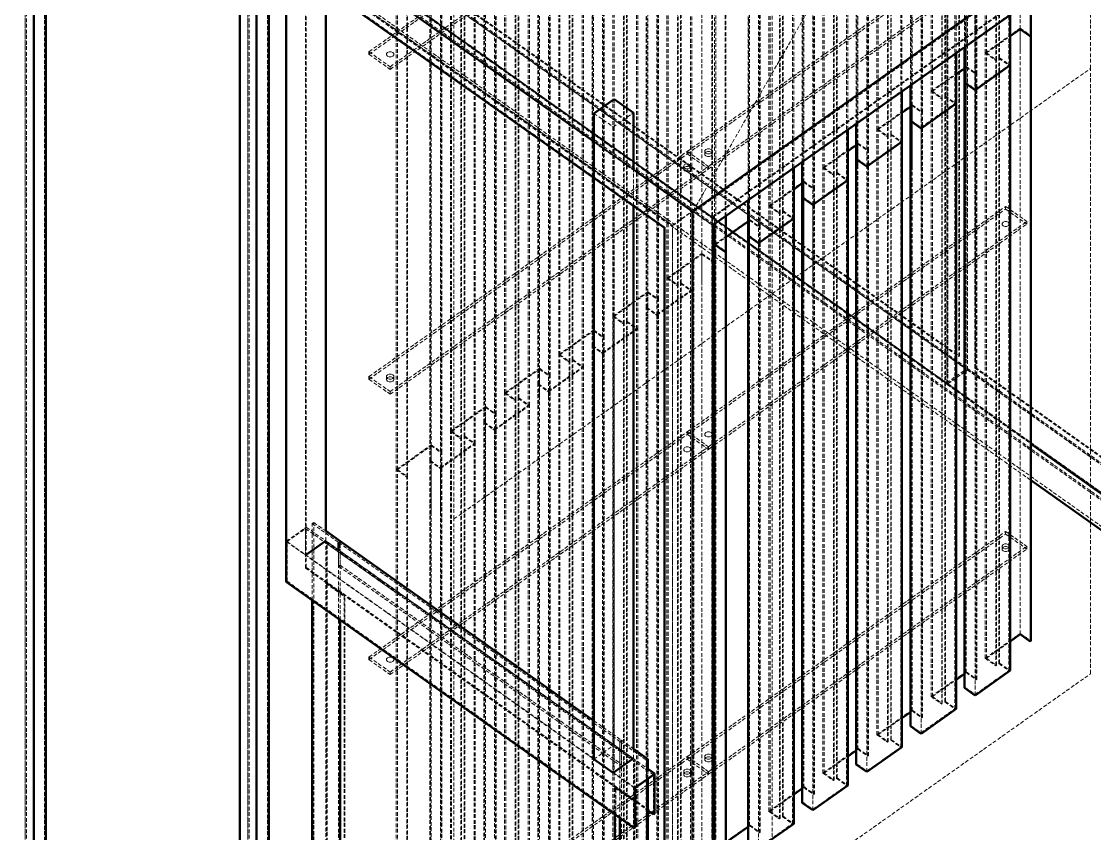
# Model space of a CAD drawing. Header units: millimetres. Extents: x 589 to 12190, y 300 to 8700.
# Drawn here: x 1816 to 2889, y 1402 to 2213 of the extents above; entities that cross this region are included whole.
import ezdxf

# ---------------------------------------------------------------- set-up
doc = ezdxf.new("R2010")
doc.units = ezdxf.units.MM
doc.linetypes.add('Hidden', pattern=[15, 5, -3, 5, -2])
for name, color, linetype, lineweight in [('Default', 7, 'Continuous', 50), ('Edges', 7, 'Hidden', 15), ('HiddenEdges', 2, 'Hidden', 15), ('HiddenSilhouettes', 2, 'Hidden', 15), ('HiddenWires', 7, 'Hidden', 15), ('Silhouettes', 7, 'Continuous', 50), ('Wires', 7, 'Hidden', 15)]:
    doc.layers.add(name, color=color, linetype=linetype, lineweight=lineweight)

# ---------------------------------------------------------------- blocks, each defined once
blk = doc.blocks.new('Isometric')
at = {"layer": 'Edges'}
for points in [[(-253.1, -1769.7), (-253.1, -79.7)], [(-242.5, -1766.6), (-242.5, -97.8)], [(120.5, -1128.5), (120.5, -268.4)], [(43.8, -1979.7), (43.8, -289.7)], [(54.4, -1976.6), (54.4, -307.8)], [(1073, -427.9), (1073, -399.6)], [(1073, -1234), (1073, -427.9)], [(1012.9, -509.2), (1012.9, -442.1)], [(1086.3, -1243.4), (1086.3, -437.3)], [(940.8, -560.2), (940.8, -493.1)], [(1012.9, -1315.3), (1012.9, -509.2)], [(868.7, -611.2), (868.7, -544.1)], [(940.8, -1366.3), (940.8, -560.2)], [(796.6, -662.2), (796.6, -595.1)], [(868.7, -1417.3), (868.7, -611.2)], [(724.4, -713.2), (724.4, -646.1)], [(796.6, -1468.3), (796.6, -662.2)], [(679.9, -724.7), (679.9, -677.6)], [(609.5, -2379.7), (609.5, -689.7)], [(724.4, -1519.3), (724.4, -713.2)], [(679.9, -1530.8), (679.9, -724.7)], [(1087.2, -978.6), (1271.9, -1109.2)], [(636.4, -1684.5), (636.4, -1071.9)], [(94.8, -1110.3), (558.6, -1438.3)], [(164.7, -1111.6), (504.9, -1352.1)], [(164.7, -1977.8), (164.7, -1213.5)], [(172, -1948.1), (172, -1218.6)], [(574.8, -1401.6), (576.9, -1400.1)], [(574.8, -1414.5), (574.8, -1401.6)], [(558.6, -1438.3), (585.5, -1419.3)], [(584.4, -1473.8), (584.4, -1421.2)], [(558.6, -1492), (558.6, -1438.3)]]:
    blk.add_lwpolyline(points, dxfattribs=at)
for points in [[(637.2, -670.1, 0), (954.6, -117.2, 0)], [(662.4, -689.1, 0), (1468.5, -119.1, 0)], [(43.8, -289.7, 0), (609.5, -689.7, 0)], [(1086.3, -437.3, 0), (1086.3, -390.2, 0)], [(504.9, -540.2, 0), (530.6, -558.4, 0)], [(530.6, -558.4, 0), (557.5, -539.4, 0)], [(530.6, -1418.5, 0), (530.6, -558.4, 0)], [(609.5, -689.7, 0), (636.4, -670.7, 0)], [(636.4, -670.7, 0), (662.4, -689.1, 0)], [(662.4, -2379.1, 0), (662.4, -689.1, 0)], [(1087.2, -979.4, 0), (1416.5, -1212.3, 0)], [(147.4, -1099.3, 0), (164.7, -1111.6, 0)], [(164.7, -1111.6, 0), (166.8, -1110.1, 0)], [(164.7, -1121.7, 0), (164.7, -1111.6, 0)], [(557.5, -1389.3, 0), (574.8, -1401.6, 0)], [(574.8, -2267.8, 0), (574.8, -1428, 0)]]:
    blk.add_polyline3d(points, dxfattribs=at)
blk.add_polyline3d([(636.4, -671.5, 0)], close=True, dxfattribs=at)
at = {"layer": 'HiddenEdges'}
for points in [[(992.1, -863.6), (992.1, 805.2)], [(1012.4, -879.2), (1012.4, 789.6)], [(976.7, -900.4), (976.7, 483.3)], [(1040.5, -469.7), (1040.5, 336.4)], [(1045.5, -466.2), (1045.5, 339.9)], [(1000.9, -478.9), (1000.9, 327.2)], [(1014.2, -488.3), (1014.2, 317.8)], [(999.6, -498.6), (999.6, 307.5)], [(973.3, -517.2), (973.3, 288.9)], [(1012.9, -442.1), (1012.9, 296.9)], [(968.4, -520.7), (968.4, 285.4)], [(942.1, -539.3), (942.1, 266.8)], [(-608.1, 257.2), (1895, -1512.8)], [(-634.3, 238.7), (1842.7, -1512.8)], [(896.3, -571.7), (896.3, 234.4)], [(901.2, -568.2), (901.2, 237.9)], [(856.7, -580.9), (856.7, 225.2)], [(870, -590.3), (870, 215.8)], [(-608.1, 209.8), (1895, -1560.2)], [(855.4, -600.6), (855.4, 205.5)], [(829.1, -619.2), (829.1, 186.9)], [(868.7, -544.1), (868.7, 194.9)], [(784.5, -631.9), (784.5, 174.2)], [(824.1, -622.7), (824.1, 183.4)], [(797.8, -641.3), (797.8, 164.8)], [(783.3, -651.6), (783.3, 154.5)], [(796.6, -595.1), (796.6, 143.9)], [(752, -673.7), (752, 132.4)], [(757, -670.2), (757, 135.9)], [(712.4, -682.9), (712.4, 123.2)], [(711.1, -702.6), (711.1, 103.5)], [(724.4, -646.1), (724.4, 92.9)], [(648.8, -727.9), (648.8, 78.2)], [(679.9, -677.6), (679.9, 81.4)], [(662.1, -737.3), (662.1, 68.8)], [(616.2, -769.7), (616.2, 36.4)], [(621.2, -766.2), (621.2, 39.9)], [(576.6, -778.9), (576.6, 27.2)], [(589.9, -788.3), (589.9, 17.8)], [(549.1, -817.2), (549.1, -11.1)], [(588.7, -809.2), (588.7, -3.1)], [(504.5, -829.9), (504.5, -23.8)], [(544.1, -820.7), (544.1, -14.6)], [(517.8, -839.3), (517.8, -33.2)], [(503.2, -849.6), (503.2, -43.5)], [(516.5, -860.2), (516.5, -54.1)], [(-227.1, -1749.2), (-227.1, -60.9)], [(-225.4, -1750.9), (-225.4, -60.9)], [(472, -871.7), (472, -65.6)], [(476.9, -868.2), (476.9, -62.1)], [(-253.1, -1767.6), (-253.1, -79.3)], [(432.4, -880.9), (432.4, -74.8)], [(445.7, -890.3), (445.7, -84.2)], [(404.8, -919.2), (404.8, -113.1)], [(444.4, -911.2), (444.4, -105.1)], [(360.3, -931.9), (360.3, -125.8)], [(399.9, -922.7), (399.9, -116.6)], [(373.6, -941.3), (373.6, -135.2)], [(359, -951.6), (359, -145.5)], [(372.3, -962.2), (372.3, -156.1)], [(327.7, -973.7), (327.7, -167.6)], [(332.7, -970.2), (332.7, -164.1)], [(288.1, -982.9), (288.1, -176.8)], [(286.9, -1002.6), (286.9, -196.5)], [(301.4, -992.3), (301.4, -186.2)], [(300.2, -1013.2), (300.2, -207.1)], [(255.6, -1024.7), (255.6, -218.6)], [(69.9, -1959.2), (69.9, -270.9)], [(71.6, -1960.9), (71.6, -270.9)], [(71.6, -272.1), (635.5, -670.9)], [(34.1, -1961), (34.1, -292.2)], [(43.8, -1977.6), (43.8, -289.3)], [(45.5, -290.5), (609.5, -689.3)], [(196.6, -312), (1001, -880.8)], [(170.6, -330.4), (975, -899.2)], [(170.6, -330.9), (976.7, -900.9)], [(1073, -459.4), (1073, -426.7)], [(1040.5, -1275.8), (1040.5, -469.7)], [(1045.5, -1272.3), (1045.5, -466.2)], [(233.3, -481.6), (233.3, -478.1)], [(1000.9, -1285), (1000.9, -478.9)], [(1014.2, -1294.4), (1014.2, -488.3)], [(1012.9, -612.5), (1012.9, -508)], [(968.4, -1326.8), (968.4, -520.7)], [(973.3, -1323.3), (973.3, -517.2)], [(928.8, -1336), (928.8, -529.9)], [(942.1, -1345.4), (942.1, -539.3)], [(927.5, -1355.7), (927.5, -549.6)], [(896.3, -1377.8), (896.3, -571.7)], [(901.2, -1374.3), (901.2, -568.2)], [(940.8, -612.5), (940.8, -559)], [(856.7, -612.5), (856.7, -579.7)], [(856.7, -1387), (856.7, -580.9)], [(870, -1396.4), (870, -590.3)], [(657.6, -614.3), (657.6, -610.8)], [(868.7, -612.5), (868.7, -610)], [(824.1, -1428.8), (824.1, -622.7)], [(829.1, -1425.3), (829.1, -619.2)], [(784.5, -765.7), (784.5, -630.7)], [(784.5, -1438), (784.5, -631.9)], [(797.8, -1447.4), (797.8, -641.3)], [(783.3, -1457.7), (783.3, -651.6)], [(609.5, -689.3), (635.5, -670.9)], [(635.5, -2359.2), (635.5, -670.9)], [(636.4, -671.5), (637.2, -670.1)], [(636.4, -671.5), (637.2, -670.9)], [(757, -1476.3), (757, -670.2)], [(796.6, -765.7), (796.6, -661)], [(1053.6, -667.7), (1053.6, -664.2)], [(662.4, -2316.2), (662.4, -678.3)], [(662.4, -678.3), (663.3, -678.9)], [(712.4, -765.7), (712.4, -681.7)], [(712.4, -1489), (712.4, -682.9)], [(752, -1479.8), (752, -673.7)], [(598.9, -692.8), (599.8, -692.2)], [(599.8, -2361), (599.8, -692.2)], [(609.5, -2377.6), (609.5, -689.3)], [(725.7, -1498.4), (725.7, -692.3)], [(711.1, -1508.7), (711.1, -702.6)], [(724.4, -765.7), (724.4, -712)], [(648.8, -765.7), (648.8, -726.7)], [(648.8, -1534), (648.8, -727.9)], [(662.1, -1543.4), (662.1, -737.3)], [(616.2, -1575.8), (616.2, -769.7)], [(621.2, -1572.3), (621.2, -766.2)], [(576.6, -918.8), (576.6, -777.7)], [(576.6, -1585), (576.6, -778.9)], [(575.4, -1604.7), (575.4, -798.6)], [(589.9, -1594.4), (589.9, -788.3)], [(588.7, -918.8), (588.7, -808)], [(544.1, -1626.8), (544.1, -820.7)], [(549.1, -1623.3), (549.1, -817.2)], [(504.5, -1636), (504.5, -829.9)], [(517.8, -1645.4), (517.8, -839.3)], [(472, -1677.8), (472, -871.7)], [(476.9, -1674.3), (476.9, -868.2)], [(516.5, -918.8), (516.5, -859)], [(516.5, -1666.3), (516.5, -860.2)], [(432.4, -918.8), (432.4, -879.7)], [(432.4, -1687), (432.4, -880.9)], [(976.7, -900.4), (1002.7, -882)], [(1002.7, -882), (1298, -1090.8)], [(1012.4, -879.2), (1288.2, -1074.2)], [(431.1, -1706.7), (431.1, -900.6)], [(445.7, -1696.4), (445.7, -890.3)], [(976.7, -900.4), (1087.2, -978.6)], [(976.7, -900.9), (1273.6, -1110.9)], [(233.3, -914.3), (233.3, -910.8)], [(444.4, -918.8), (444.4, -910)], [(444.4, -1717.3), (444.4, -911.2)], [(399.9, -1728.8), (399.9, -922.7)], [(404.8, -1725.3), (404.8, -919.2)], [(360.3, -1071.9), (360.3, -930.7)], [(360.3, -1738), (360.3, -931.9)], [(373.6, -1747.4), (373.6, -941.3)], [(359, -1757.7), (359, -951.6)], [(332.7, -1776.3), (332.7, -970.2)], [(372.3, -1071.9), (372.3, -961)], [(372.3, -1768.3), (372.3, -962.2)], [(288.1, -1789), (288.1, -982.9)], [(327.7, -1779.8), (327.7, -973.7)], [(301.4, -1798.4), (301.4, -992.3)], [(286.9, -1808.7), (286.9, -1002.6)], [(300.2, -1071.9), (300.2, -1012)], [(300.2, -1819.3), (300.2, -1013.2)], [(255.6, -1830.8), (255.6, -1024.7)], [(131.5, -1951.3), (131.5, -1085.1)], [(121.6, -1145), (121.6, -1091.3)], [(1053.6, -1100.4), (1053.6, -1096.9)], [(147.4, -1112.2), (236.9, -1175.5)], [(148.5, -1945.8), (148.5, -1111.4)], [(149.3, -1110.8), (559.5, -1400.8)], [(166.8, -1141.9), (166.8, -1110.1)], [(166.8, -1141.9), (541.6, -1406.9)], [(120.5, -1145.8), (121.6, -1145)], [(121.6, -1145), (585.5, -1473)], [(94.8, -1164), (95.9, -1163.2)], [(147.4, -1166), (172, -1183.4)], [(172, -1218.6), (172, -1183.4)], [(233.3, -1287.7), (233.3, -1284.2)], [(504.9, -1352.1), (539.5, -1376.6)], [(539.5, -1376.6), (541.6, -1375.1)], [(539.5, -1376.6), (557.5, -1389.3)], [(539.5, -1408.4), (539.5, -1378.2)], [(541.6, -2241.3), (541.6, -1375.1)], [(558.6, -1401.4), (559.5, -1400.8)], [(559.5, -2235.2), (559.5, -1400.8)], [(557.5, -2236.6), (557.5, -1402.2)], [(574.8, -1428), (574.8, -1414.5)], [(534, -2218.4), (534, -1437.8)], [(557.5, -1456), (558.6, -1455.2)]]:
    blk.add_lwpolyline(points, dxfattribs=at)
for points in [[(1002.7, -882, 0), (1002.7, 806.3, 0)], [(928.8, -529.9, 0), (928.8, 276.2, 0)], [(927.5, -549.6, 0), (927.5, 256.5, 0)], [(940.8, -493.1, 0), (940.8, 245.9, 0)], [(725.7, -692.3, 0), (725.7, 113.8, 0)], [(575.4, -798.6, 0), (575.4, 7.5, 0)], [(431.1, -900.6, 0), (431.1, -94.5, 0)], [(662.4, -678.3, 0), (1416.5, -145.1, 0)], [(121.6, -1091.3, 0), (121.6, -231.2, 0)], [(70.7, -271.5, 0), (636.4, -671.5, 0)], [(76.8, -265, 0), (1087.2, -979.4, 0)], [(55.3, -307.2, 0), (599.8, -692.2, 0)], [(196.6, -311.7, 0), (1002.7, -881.7, 0)], [(206.3, -309.2, 0), (991.2, -864.2, 0)], [(975.8, -459.4, 0), (975.8, -306.3, 0)], [(1000.9, -612.5, 0), (1000.9, -477.7, 0)], [(999.6, -1304.7, 0), (999.6, -498.6, 0)], [(531.7, -1381.3, 0), (531.7, -521.2, 0)], [(928.8, -612.5, 0), (928.8, -528.7, 0)], [(855.4, -1406.7, 0), (855.4, -600.6, 0)], [(638.1, -671.5, 0), (663.3, -689.3, 0)], [(975.8, -901.5, 0), (975.8, -765.7, 0)], [(588.7, -1615.3, 0), (588.7, -809.2, 0)], [(504.5, -918.8, 0), (504.5, -828.7, 0)], [(503.2, -1655.7, 0), (503.2, -849.6, 0)], [(1002.7, -881.7, 0), (1299.7, -1091.7, 0)], [(1012.4, -879.2, 0), (1013.3, -878.6, 0)], [(288.1, -1071.9, 0), (288.1, -981.7, 0)], [(129.3, -1086.6, 0), (147.4, -1099.3, 0)], [(95.9, -1110.6, 0), (120.5, -1093.2, 0)], [(95.9, -1163.2, 0), (95.9, -1110.6, 0)], [(95.9, -1110.6, 0), (559.7, -1438.6, 0)], [(164.7, -1213.5, 0), (164.7, -1121.7, 0)], [(164.7, -1143.4, 0), (166.8, -1141.9, 0)], [(95.9, -1163.2, 0), (559.7, -1491.2, 0)], [(172, -1183.4, 0), (173.1, -1182.6, 0)], [(504.9, -1400.3, 0), (531.7, -1381.3, 0)], [(531.7, -1381.3, 0), (557.5, -1399.5, 0)], [(557.5, -1402.2, 0), (558.6, -1401.4, 0)], [(532.9, -1438.6, 0), (557.5, -1456, 0)]]:
    blk.add_polyline3d(points, dxfattribs=at)
at = {"layer": 'HiddenSilhouettes'}
for points in [[(991.2, -864.2), (991.2, 804.6)], [(1001, -880.8), (1001, 807.5)], [(1013.3, -878.6), (1013.3, 790.2)], [(975, -899.2), (975, 482.8)], [(1026.4, -459.7), (1026.4, 346.4)], [(1028.1, -459.7), (1028.1, 346.4)], [(1041.4, -469.1), (1041.4, 337)], [(1044.6, -466.8), (1044.6, 339.3)], [(1057.9, -476.2), (1057.9, 329.9)], [(1015.1, -487.7), (1015.1, 318.4)], [(998.8, -452.1), (998.8, 306.9)], [(954.2, -510.7), (954.2, 295.4)], [(955.9, -510.7), (955.9, 295.4)], [(969.2, -520.1), (969.2, 286)], [(972.5, -517.8), (972.5, 288.3)], [(985.8, -527.2), (985.8, 278.9)], [(942.9, -538.7), (942.9, 267.4)], [(882.1, -561.7), (882.1, 244.4)], [(883.8, -561.7), (883.8, 244.4)], [(897.1, -571.1), (897.1, 235)], [(900.4, -568.8), (900.4, 237.3)], [(870.8, -589.7), (870.8, 216.4)], [(913.7, -578.2), (913.7, 227.9)], [(915.3, -511.1), (915.3, 227.9)], [(-608.1, 212), (1863, -1535.4)], [(854.5, -554.1), (854.5, 204.9)], [(-636.4, 189.8), (663.3, -729.2)], [(-634.3, 193.5), (1842.7, -1558)], [(810, -612.7), (810, 193.4)], [(811.7, -612.7), (811.7, 193.4)], [(828.2, -619.8), (828.2, 186.3)], [(825, -622.1), (825, 184)], [(841.5, -629.2), (841.5, 176.9)], [(843.2, -562.1), (843.2, 176.9)], [(798.7, -640.7), (798.7, 165.4)], [(782.4, -605.1), (782.4, 153.9)], [(737.9, -663.7), (737.9, 142.4)], [(739.6, -663.7), (739.6, 142.4)], [(752.9, -673.1), (752.9, 133)], [(756.1, -670.8), (756.1, 135.3)], [(726.6, -691.7), (726.6, 114.4)], [(769.4, -680.2), (769.4, 125.9)], [(771.1, -613.1), (771.1, 125.9)], [(667.4, -714.7), (667.4, 91.4)], [(662.9, -736.7), (662.9, 69.4)], [(602.1, -759.7), (602.1, 46.4)], [(603.8, -759.7), (603.8, 46.4)], [(617.1, -769.1), (617.1, 37)], [(620.3, -766.8), (620.3, 39.3)], [(633.6, -776.2), (633.6, 29.9)], [(635.3, -776.2), (635.3, 29.9)], [(590.8, -787.7), (590.8, 18.4)], [(574.5, -799.2), (574.5, 6.9)], [(530, -810.7), (530, -4.6)], [(531.7, -810.7), (531.7, -4.6)], [(545, -820.1), (545, -14)], [(548.2, -817.8), (548.2, -11.7)], [(561.5, -827.2), (561.5, -21.1)], [(563.2, -827.2), (563.2, -21.1)], [(518.7, -838.7), (518.7, -32.6)], [(457.9, -861.7), (457.9, -55.6)], [(459.5, -861.7), (459.5, -55.6)], [(502.4, -850.2), (502.4, -44.1)], [(472.8, -871.1), (472.8, -65)], [(476.1, -868.8), (476.1, -62.7)], [(-251.4, -1768.8), (-251.4, -80.5)], [(446.5, -889.7), (446.5, -83.6)], [(489.4, -878.2), (489.4, -72.1)], [(491.1, -878.2), (491.1, -72.1)], [(430.3, -901.2), (430.3, -95.1)], [(385.7, -912.7), (385.7, -106.6)], [(387.4, -912.7), (387.4, -106.6)], [(404, -919.8), (404, -113.7)], [(638.1, -671.5), (1442.5, -102.7)], [(400.7, -922.1), (400.7, -116)], [(417.3, -929.2), (417.3, -123.1)], [(419, -929.2), (419, -123.1)], [(374.4, -940.7), (374.4, -134.6)], [(-226.3, -1751.5), (-226.3, -153.1)], [(358.1, -952.2), (358.1, -146.1)], [(205.1, -458.1), (629.3, -158.1)], [(313.6, -963.7), (313.6, -157.6)], [(315.3, -963.7), (315.3, -157.6)], [(328.6, -973.1), (328.6, -167)], [(331.8, -970.8), (331.8, -164.7)], [(233.3, -478.1), (657.6, -178.1)], [(302.3, -991.7), (302.3, -185.6)], [(345.1, -980.2), (345.1, -174.1)], [(346.8, -980.2), (346.8, -174.1)], [(286, -1003.2), (286, -197.1)], [(241.5, -1014.7), (241.5, -208.6)], [(243.2, -1014.7), (243.2, -208.6)], [(256.5, -1024.1), (256.5, -218)], [(45.5, -1978.8), (45.5, -290.5)], [(629.3, -594.3), (1053.6, -294.3)], [(70.7, -1961.5), (70.7, -306.3)], [(657.6, -614.3), (1081.9, -314.3)], [(1026.4, -459.7), (1073, -426.7)], [(1028.1, -459.7), (1059.6, -437.4)], [(205.1, -461.6), (205.1, -458.1)], [(975.8, -900.7), (975.8, -459.4)], [(1026.4, -1265.8), (1026.4, -459.7)], [(1026.4, -459.7), (1040.5, -469.7)], [(1028.1, -1265.8), (1028.1, -459.7)], [(1040.5, -469.7), (1041.4, -469.1)], [(1041.4, -1275.2), (1041.4, -469.1)], [(1044.6, -1272.9), (1044.6, -466.8)], [(1044.6, -466.8), (1057.9, -476.2)], [(1045.5, -466.2), (1059.6, -476.2)], [(954.2, -510.7), (1000.9, -477.7)], [(1000.9, -477.7), (1015.1, -487.7)], [(1012.9, -508), (1057.9, -476.2)], [(1057.9, -1282.3), (1057.9, -476.2)], [(955.9, -510.7), (987.5, -488.4)], [(998.8, -499.2), (999.6, -498.6)], [(999.6, -498.6), (1012.9, -508)], [(1014.2, -488.3), (1015.1, -487.7)], [(1015.1, -1293.8), (1015.1, -487.7)], [(954.2, -1316.8), (954.2, -510.7)], [(954.2, -510.7), (968.4, -520.7)], [(955.9, -1316.8), (955.9, -510.7)], [(955.9, -510.7), (969.2, -520.1)], [(928.8, -528.7), (942.9, -538.7)], [(940.8, -559), (985.8, -527.2)], [(969.2, -1326.2), (969.2, -520.1)], [(972.5, -1323.9), (972.5, -517.8)], [(972.5, -517.8), (985.8, -527.2)], [(973.3, -517.2), (987.5, -527.2)], [(985.8, -1333.3), (985.8, -527.2)], [(883.8, -561.7), (915.3, -539.4)], [(942.1, -539.3), (942.9, -538.7)], [(942.9, -1344.8), (942.9, -538.7)], [(882.1, -1367.8), (882.1, -561.7)], [(882.1, -561.7), (896.3, -571.7)], [(883.8, -1367.8), (883.8, -561.7)], [(896.3, -571.7), (897.1, -571.1)], [(897.1, -1377.2), (897.1, -571.1)], [(900.4, -1374.9), (900.4, -568.8)], [(900.4, -568.8), (913.7, -578.2)], [(901.2, -568.2), (915.3, -578.2)], [(810, -612.7), (856.7, -579.7)], [(856.7, -579.7), (870.8, -589.7)], [(868.7, -610), (913.7, -578.2)], [(913.7, -1384.3), (913.7, -578.2)], [(205.1, -890.8), (629.3, -590.8)], [(205.1, -894.3), (629.3, -594.3)], [(629.3, -594.3), (629.3, -590.8)], [(652.8, -593.4), (654.1, -591.8), (656.3, -590.9), (658.9, -590.9), (661.1, -591.8), (662.4, -593.4), (662.4, -595.3), (661.1, -596.8), (658.9, -597.8), (656.3, -597.8), (654.1, -596.8), (652.8, -595.3)], [(652.8, -595.3), (652.8, -591.7)], [(662.4, -593.4), (662.4, -589.9)], [(811.7, -612.7), (843.2, -590.4)], [(854.5, -601.2), (855.4, -600.6)], [(855.4, -600.6), (868.7, -610)], [(870.8, -1395.8), (870.8, -589.7)], [(233.3, -910.8), (657.6, -610.8)], [(233.3, -914.3), (657.6, -614.3)], [(557.5, -663.5), (557.5, -614.9)], [(624.5, -613.4), (625.8, -611.8), (628, -610.9), (630.6, -610.9), (632.9, -611.8), (634.2, -613.4), (634.2, -615.3), (632.9, -616.8), (630.6, -617.8), (628, -617.8), (625.8, -616.8), (624.5, -615.3)], [(624.5, -615.3), (624.5, -611.7)], [(634.2, -613.4), (634.2, -609.9)], [(810, -1418.8), (810, -612.7)], [(810, -612.7), (824.1, -622.7)], [(811.7, -1418.8), (811.7, -612.7)], [(811.7, -612.7), (825, -622.1)], [(796.6, -661), (841.5, -629.2)], [(824.1, -622.7), (825, -622.1)], [(825, -1428.2), (825, -622.1)], [(828.2, -619.8), (829.1, -619.2)], [(828.2, -1425.9), (828.2, -619.8)], [(828.2, -619.8), (841.5, -629.2)], [(829.1, -619.2), (843.2, -629.2)], [(841.5, -1435.3), (841.5, -629.2)], [(737.9, -663.7), (784.5, -630.7)], [(739.6, -663.7), (771.1, -641.4)], [(784.5, -630.7), (798.7, -640.7)], [(798.7, -1446.8), (798.7, -640.7)], [(782.4, -652.2), (783.3, -651.6)], [(638.1, -2359.8), (638.1, -671.5)], [(739.6, -1469.8), (739.6, -663.7)], [(739.6, -663.7), (752.9, -673.1)], [(756.1, -1476.9), (756.1, -670.8)], [(756.1, -670.8), (769.4, -680.2)], [(757, -670.2), (771.1, -680.2)], [(1053.6, -667.7), (1081.9, -687.7)], [(663.3, -765.7), (663.3, -678.9)], [(665.7, -714.7), (712.4, -681.7)], [(712.4, -681.7), (726.6, -691.7)], [(724.4, -712), (769.4, -680.2)], [(752, -673.7), (752.9, -673.1)], [(752.9, -1479.2), (752.9, -673.1)], [(769.4, -1486.3), (769.4, -680.2)], [(1081.9, -687.7), (1081.9, -684.2)], [(725.7, -692.3), (726.6, -691.7)], [(726.6, -1497.8), (726.6, -691.7)], [(667.4, -1520.8), (667.4, -714.7)], [(710.3, -703.2), (711.1, -702.6)], [(711.1, -702.6), (724.4, -712)], [(602.1, -759.7), (648.8, -726.7)], [(648.8, -726.7), (662.9, -736.7)], [(648.8, -727.9), (662.1, -737.3)], [(663.3, -729.2), (663.3, -729.2)], [(662.1, -737.3), (662.9, -736.7)], [(662.9, -1542.8), (662.9, -736.7)], [(665.7, -730.9), (1087.2, -1028.9)], [(602.1, -1565.8), (602.1, -759.7)], [(602.1, -759.7), (616.2, -769.7)], [(603.8, -1565.8), (603.8, -759.7)], [(616.2, -769.7), (617.1, -769.1)], [(617.1, -1575.2), (617.1, -769.1)], [(620.3, -766.8), (621.2, -766.2)], [(620.3, -1572.9), (620.3, -766.8)], [(620.3, -766.8), (633.6, -776.2)], [(621.2, -766.2), (635.3, -776.2)], [(976.7, -900.9), (976.7, -765.7)], [(530, -810.7), (576.6, -777.7)], [(531.7, -810.7), (576.6, -778.9)], [(588.7, -808), (633.6, -776.2)], [(633.6, -1582.3), (633.6, -776.2)], [(635.3, -1582.3), (635.3, -776.2)], [(574.5, -799.2), (575.4, -798.6)], [(574.5, -1605.3), (574.5, -799.2)], [(574.5, -799.2), (588.7, -809.2)], [(575.4, -798.6), (588.7, -808)], [(589.9, -788.3), (590.8, -787.7)], [(590.8, -1593.8), (590.8, -787.7)], [(530, -1616.8), (530, -810.7)], [(530, -810.7), (544.1, -820.7)], [(531.7, -1616.8), (531.7, -810.7)], [(531.7, -810.7), (545, -820.1)], [(457.9, -861.7), (504.5, -828.7)], [(504.5, -828.7), (518.7, -838.7)], [(516.5, -859), (561.5, -827.2)], [(516.5, -860.2), (563.2, -827.2)], [(545, -1626.2), (545, -820.1)], [(548.2, -817.8), (549.1, -817.2)], [(548.2, -1623.9), (548.2, -817.8)], [(548.2, -817.8), (561.5, -827.2)], [(549.1, -817.2), (563.2, -827.2)], [(561.5, -1633.3), (561.5, -827.2)], [(563.2, -1633.3), (563.2, -827.2)], [(459.5, -861.7), (504.5, -829.9)], [(504.5, -829.9), (517.8, -839.3)], [(518.7, -1644.8), (518.7, -838.7)], [(502.4, -1656.3), (502.4, -850.2)], [(503.2, -849.6), (516.5, -859)], [(457.9, -1667.8), (457.9, -861.7)], [(457.9, -861.7), (472, -871.7)], [(459.5, -1667.8), (459.5, -861.7)], [(459.5, -861.7), (472.8, -871.1)], [(472, -871.7), (472.8, -871.1)], [(472.8, -1677.2), (472.8, -871.1)], [(476.1, -1674.9), (476.1, -868.8)], [(476.1, -868.8), (489.4, -878.2)], [(476.9, -868.2), (491.1, -878.2)], [(387.4, -912.7), (432.4, -880.9)], [(444.4, -911.2), (491.1, -878.2)], [(489.4, -1684.3), (489.4, -878.2)], [(491.1, -1684.3), (491.1, -878.2)], [(975, -899.2), (1001, -880.8)], [(1013.3, -878.6), (1289.1, -1073.6)], [(205.1, -894.3), (205.1, -890.8)], [(205.1, -890.8), (233.3, -910.8)], [(205.1, -894.3), (233.3, -914.3)], [(236.9, -893.3), (234.6, -894.2), (232.1, -894.2), (229.8, -893.3), (228.5, -891.7), (228.5, -889.9), (229.8, -888.3), (232.1, -887.4), (234.6, -887.4), (236.9, -888.3), (238.2, -889.9), (238.2, -891.7), (236.9, -893.3)], [(228.5, -893.4), (229.8, -891.8), (232.1, -890.9), (234.6, -890.9), (236.9, -891.8), (238.2, -893.4), (238.2, -895.3), (236.9, -896.8), (234.6, -897.8), (232.1, -897.8), (229.8, -896.8), (228.5, -895.3)], [(228.5, -895.3), (228.5, -891.7)], [(238.2, -893.4), (238.2, -889.9)], [(431.1, -900.6), (444.4, -910)], [(445.7, -890.3), (446.5, -889.7)], [(446.5, -1695.8), (446.5, -889.7)], [(975.8, -900.7), (1001.5, -918.8)], [(385.7, -1718.8), (385.7, -912.7)], [(385.7, -912.7), (399.9, -922.7)], [(387.4, -1718.8), (387.4, -912.7)], [(430.3, -1707.3), (430.3, -901.2)], [(430.3, -901.2), (444.4, -911.2)], [(372.3, -961), (417.3, -929.2)], [(372.3, -962.2), (419, -929.2)], [(399.9, -922.7), (400.7, -922.1)], [(400.7, -1728.2), (400.7, -922.1)], [(404, -1725.9), (404, -919.8)], [(404, -919.8), (417.3, -929.2)], [(404.8, -919.2), (419, -929.2)], [(417.3, -1735.3), (417.3, -929.2)], [(419, -1735.3), (419, -929.2)], [(313.6, -963.7), (360.3, -930.7)], [(360.3, -930.7), (374.4, -940.7)], [(360.3, -931.9), (373.6, -941.3)], [(373.6, -941.3), (374.4, -940.7)], [(374.4, -1746.8), (374.4, -940.7)], [(629.3, -964.2), (663.3, -940.2)], [(358.1, -1758.3), (358.1, -952.2)], [(359, -951.6), (372.3, -961)], [(205.1, -1267.7), (629.3, -967.7)], [(313.6, -1769.8), (313.6, -963.7)], [(313.6, -963.7), (327.7, -973.7)], [(315.3, -1769.8), (315.3, -963.7)], [(315.3, -963.7), (328.6, -973.1)], [(331.8, -1776.9), (331.8, -970.8)], [(331.8, -970.8), (345.1, -980.2)], [(629.3, -967.7), (629.3, -964.2)], [(243.2, -1014.7), (288.1, -982.9)], [(288.1, -982.9), (301.4, -992.3)], [(300.2, -1012), (345.1, -980.2)], [(328.6, -1779.2), (328.6, -973.1)], [(345.1, -1786.3), (345.1, -980.2)], [(346.8, -1786.3), (346.8, -980.2)], [(657.6, -984.2), (663.3, -980.2)], [(657.6, -987.7), (663.3, -983.7)], [(657.6, -987.7), (657.6, -984.2)], [(301.4, -992.3), (302.3, -991.7)], [(302.3, -1797.8), (302.3, -991.7)], [(241.5, -1820.8), (241.5, -1014.7)], [(241.5, -1014.7), (255.6, -1024.7)], [(243.2, -1820.8), (243.2, -1014.7)], [(286, -1003.2), (286.9, -1002.6)], [(286, -1809.3), (286, -1003.2)], [(286, -1003.2), (300.2, -1013.2)], [(286.9, -1002.6), (300.2, -1012)], [(255.6, -1024.7), (256.5, -1024.1)], [(256.5, -1830.2), (256.5, -1024.1)], [(131.5, -1085.1), (147.4, -1096.3)], [(120.5, -1093.2), (584.4, -1421.2)], [(121.6, -1091.3), (576.9, -1413.2)], [(1053.6, -1100.4), (1081.9, -1120.4)], [(147.4, -1112.2), (148.5, -1111.4)], [(147.4, -1946.6), (147.4, -1112.2)], [(148.5, -1111.4), (149.3, -1110.8)], [(148.5, -1111.4), (558.6, -1401.4)], [(166.8, -1215), (166.8, -1110.1)], [(164.7, -1143.4), (164.7, -1121.7)], [(665.7, -1414.7), (1081.9, -1120.4)], [(1048.8, -1119.5), (1050.1, -1117.9), (1052.3, -1117), (1054.9, -1117), (1057.1, -1117.9), (1058.4, -1119.5), (1058.4, -1121.4), (1057.1, -1122.9), (1054.9, -1123.9), (1052.3, -1123.9), (1050.1, -1122.9), (1048.8, -1121.4)], [(1048.8, -1121.4), (1048.8, -1117.8)], [(1058.4, -1119.5), (1058.4, -1116)], [(1081.9, -1120.4), (1081.9, -1116.9)], [(164.7, -1143.4), (539.5, -1408.4)], [(120.5, -1145.8), (576.9, -1468.6)], [(148.5, -1165.2), (173.1, -1182.6)], [(1073, -1232.8), (1087.2, -1242.8)], [(205.1, -1267.7), (205.1, -1264.2)], [(205.1, -1264.2), (233.3, -1284.2)], [(205.1, -1267.7), (233.3, -1287.7)], [(1026.4, -1265.8), (1040.5, -1275.8)], [(1028.1, -1265.8), (1041.4, -1275.2)], [(1045.5, -1272.3), (1059.6, -1282.3)], [(954.2, -1316.8), (1000.9, -1283.8)], [(1000.9, -1283.8), (1015.1, -1293.8)], [(1000.9, -1285), (1014.2, -1294.4)], [(1012.9, -1314.1), (1057.9, -1282.3)], [(1040.5, -1275.8), (1041.4, -1275.2)], [(1044.6, -1272.9), (1057.9, -1282.3)], [(955.9, -1316.8), (987.5, -1294.5)], [(1014.2, -1294.4), (1015.1, -1293.8)], [(998.8, -1305.3), (999.6, -1304.7)], [(999.6, -1304.7), (1012.9, -1314.1)], [(954.2, -1316.8), (968.4, -1326.8)], [(955.9, -1316.8), (969.2, -1326.2)], [(972.5, -1323.9), (973.3, -1323.3)], [(972.5, -1323.9), (985.8, -1333.3)], [(973.3, -1323.3), (987.5, -1333.3)], [(882.1, -1367.8), (928.8, -1334.8)], [(928.8, -1334.8), (942.9, -1344.8)], [(928.8, -1336), (942.1, -1345.4)], [(940.8, -1365.1), (985.8, -1333.3)], [(942.1, -1345.4), (942.9, -1344.8)], [(882.1, -1367.8), (896.3, -1377.8)], [(883.8, -1367.8), (897.1, -1377.2)], [(541.6, -1375.1), (557.5, -1386.3)], [(541.6, -1406.9), (541.6, -1375.1)], [(629.3, -1396.9), (663.3, -1372.9)], [(629.3, -1400.4), (663.3, -1376.4)], [(810, -1418.8), (856.7, -1385.8)], [(856.7, -1385.8), (870.8, -1395.8)], [(856.7, -1387), (870, -1396.4)], [(896.3, -1377.8), (897.1, -1377.2)], [(900.4, -1374.9), (913.7, -1384.3)], [(901.2, -1374.3), (915.3, -1384.3)], [(205.1, -1696.9), (629.3, -1396.9)], [(205.1, -1700.4), (629.3, -1400.4)], [(555.6, -1400.8), (557.5, -1399.5)], [(558.6, -2235.8), (558.6, -1401.4)], [(629.3, -1400.4), (629.3, -1396.9)], [(629.3, -1396.9), (657.6, -1416.9)], [(629.3, -1400.4), (657.6, -1420.4)], [(652.8, -1399.5), (654.1, -1397.9), (656.3, -1397), (658.9, -1397), (661.1, -1397.9), (662.4, -1399.5), (662.4, -1401.4), (661.1, -1402.9), (658.9, -1403.9), (656.3, -1403.9), (654.1, -1402.9), (652.8, -1401.4)], [(652.8, -1401.4), (652.8, -1397.8)], [(662.4, -1399.5), (662.4, -1396)], [(811.7, -1418.8), (843.2, -1396.5)], [(657.6, -1416.9), (663.3, -1412.9)], [(854.5, -1407.3), (855.4, -1406.7)], [(855.4, -1406.7), (868.7, -1416.1)], [(576.9, -1426.5), (576.9, -1416)], [(624.5, -1419.5), (625.8, -1417.9), (628, -1417), (630.6, -1417), (632.9, -1417.9), (634.2, -1419.5), (634.2, -1421.4), (632.9, -1422.9), (630.6, -1423.9), (628, -1423.9), (625.8, -1422.9), (624.5, -1421.4)], [(624.5, -1421.4), (624.5, -1417.8)], [(634.2, -1419.5), (634.2, -1416)], [(657.6, -1420.4), (663.3, -1416.4)], [(657.6, -1420.4), (657.6, -1416.9)], [(810, -1418.8), (824.1, -1428.8)], [(811.7, -1418.8), (825, -1428.2)], [(824.1, -1428.8), (825, -1428.2)], [(828.2, -1425.9), (829.1, -1425.3)], [(828.2, -1425.9), (841.5, -1435.3)], [(829.1, -1425.3), (843.2, -1435.3)], [(532.9, -1438.6), (534, -1437.8)], [(532.9, -1473.8), (532.9, -1438.6)], [(737.9, -1469.8), (784.5, -1436.8)], [(782.4, -1439.5), (784.5, -1438)], [(784.5, -1436.8), (798.7, -1446.8)], [(784.5, -1438), (797.8, -1447.4)], [(796.6, -1467.1), (841.5, -1435.3)], [(739.6, -1469.8), (771.1, -1447.5)], [(782.4, -1458.3), (783.3, -1457.7)], [(797.8, -1447.4), (798.7, -1446.8)], [(737.9, -1469.8), (752, -1479.8)], [(739.6, -1469.8), (752.9, -1479.2)], [(752, -1479.8), (752.9, -1479.2)], [(756.1, -1476.9), (757, -1476.3)], [(756.1, -1476.9), (769.4, -1486.3)], [(757, -1476.3), (771.1, -1486.3)], [(665.7, -1520.8), (712.4, -1487.8)], [(712.4, -1487.8), (726.6, -1497.8)], [(712.4, -1489), (725.7, -1498.4)], [(725.7, -1498.4), (726.6, -1497.8)]]:
    blk.add_lwpolyline(points, dxfattribs=at)
for points in [[(652.8, -589.9), (654.1, -588.3), (656.3, -587.4), (658.9, -587.4), (661.1, -588.3), (662.4, -589.9), (662.4, -591.7), (661.1, -593.3), (658.9, -594.2), (656.3, -594.2), (654.1, -593.3), (652.8, -591.7)], [(624.5, -609.9), (625.8, -608.3), (628, -607.4), (630.6, -607.4), (632.9, -608.3), (634.2, -609.9), (634.2, -611.7), (632.9, -613.3), (630.6, -614.2), (628, -614.2), (625.8, -613.3), (624.5, -611.7)], [(147.4, -1109.5)], [(1048.8, -1116), (1050.1, -1114.4), (1052.3, -1113.5), (1054.9, -1113.5), (1057.1, -1114.4), (1058.4, -1116), (1058.4, -1117.8), (1057.1, -1119.4), (1054.9, -1120.3), (1052.3, -1120.3), (1050.1, -1119.4), (1048.8, -1117.8)], [(652.8, -1396), (654.1, -1394.4), (656.3, -1393.5), (658.9, -1393.5), (661.1, -1394.4), (662.4, -1396), (662.4, -1397.8), (661.1, -1399.4), (658.9, -1400.3), (656.3, -1400.3), (654.1, -1399.4), (652.8, -1397.8)], [(624.5, -1416), (625.8, -1414.4), (628, -1413.5), (630.6, -1413.5), (632.9, -1414.4), (634.2, -1416), (634.2, -1417.8), (632.9, -1419.4), (630.6, -1420.3), (628, -1420.3), (625.8, -1419.4), (624.5, -1417.8)]]:
    blk.add_lwpolyline(points, close=True, dxfattribs=at)
for points in [[(987.5, -460.1, 0), (987.5, 278.9, 0)], [(-608.1, 259.3, 0), (1865.3, -1489.7, 0)], [(926.7, -503.1, 0), (926.7, 255.9, 0)], [(710.3, -656.1, 0), (710.3, 102.9, 0)], [(665.7, -687.6, 0), (665.7, 91.4, 0)], [(680.7, -677, 0), (680.7, 82, 0)], [(663.3, -678.9, 0), (1417.3, -145.7, 0)], [(205.1, -461.6, 0), (629.3, -161.6, 0)], [(233.3, -481.6, 0), (657.6, -181.6, 0)], [(71.6, -270.9, 0), (637.2, -670.9, 0)], [(629.3, -590.8, 0), (1053.6, -290.8, 0)], [(207.2, -308.6, 0), (992.1, -863.6, 0)], [(657.6, -610.8, 0), (1081.9, -310.8, 0)], [(169.7, -331.5, 0), (975.8, -901.5, 0)], [(1073, -426.7, 0), (1087.2, -436.7, 0)], [(205.1, -458.1, 0), (233.3, -478.1, 0)], [(205.1, -461.6, 0), (233.3, -481.6, 0)], [(1028.1, -459.7, 0), (1041.4, -469.1, 0)], [(1044.6, -466.8, 0), (1045.5, -466.2, 0)], [(998.8, -480.4, 0), (1000.9, -478.9, 0)], [(1000.9, -478.9, 0), (1014.2, -488.3, 0)], [(1000.9, -499.5, 0), (1000.9, -499.5, 0)], [(882.1, -561.7, 0), (928.8, -528.7, 0)], [(968.4, -520.7, 0), (969.2, -520.1, 0)], [(972.5, -517.8, 0), (973.3, -517.2, 0)], [(926.7, -531.4, 0), (928.8, -529.9, 0)], [(928.8, -529.9, 0), (942.1, -539.3, 0)], [(926.7, -550.2, 0), (927.5, -549.6, 0)], [(927.5, -549.6, 0), (940.8, -559, 0)], [(883.8, -561.7, 0), (897.1, -571.1, 0)], [(900.4, -568.8, 0), (901.2, -568.2, 0)], [(504.9, -577.7, 0), (557.5, -614.9, 0)], [(854.5, -582.4, 0), (856.7, -580.9, 0)], [(856.7, -580.9, 0), (870, -590.3, 0)], [(629.3, -590.8, 0), (657.6, -610.8, 0)], [(629.3, -594.3, 0), (657.6, -614.3, 0)], [(870, -590.3, 0), (870.8, -589.7, 0)], [(1002.7, -881.7, 0), (1002.7, -612.5, 0)], [(782.4, -633.4, 0), (784.5, -631.9, 0)], [(784.5, -631.9, 0), (797.8, -641.3, 0)], [(797.8, -641.3, 0), (798.7, -640.7, 0)], [(783.3, -651.6, 0), (796.6, -661, 0)], [(784.5, -652.5, 0), (784.5, -652.5, 0)], [(637.2, -2360.9, 0), (637.2, -670.9, 0)], [(665.7, -938.4, 0), (1053.6, -664.2, 0)], [(665.7, -941.9, 0), (1053.6, -667.7, 0)], [(737.9, -1469.8, 0), (737.9, -663.7, 0)], [(737.9, -663.7, 0), (752, -673.7, 0)], [(756.1, -670.8, 0), (757, -670.2, 0)], [(1053.6, -664.2, 0), (1081.9, -684.2, 0)], [(665.7, -978.4, 0), (1081.9, -684.2, 0)], [(710.3, -684.4, 0), (712.4, -682.9, 0)], [(712.4, -682.9, 0), (725.7, -692.3, 0)], [(665.7, -981.9, 0), (1081.9, -687.7, 0)], [(667.4, -714.7, 0), (680.7, -705.3, 0)], [(667.4, -714.7, 0), (680.7, -724.1, 0)], [(603.8, -759.7, 0), (648.8, -727.9, 0)], [(603.8, -759.7, 0), (617.1, -769.1, 0)], [(576.6, -777.7, 0), (590.8, -787.7, 0)], [(576.6, -778.9, 0), (589.9, -788.3, 0)], [(588.7, -809.2, 0), (635.3, -776.2, 0)], [(544.1, -820.7, 0), (545, -820.1, 0)], [(517.8, -839.3, 0), (518.7, -838.7, 0)], [(502.4, -850.2, 0), (503.2, -849.6, 0)], [(502.4, -850.2, 0), (516.5, -860.2, 0)], [(476.1, -868.8, 0), (476.9, -868.2, 0)], [(991.2, -864.2, 0), (992.1, -863.6, 0)], [(385.7, -912.7, 0), (432.4, -879.7, 0)], [(432.4, -879.7, 0), (446.5, -889.7, 0)], [(432.4, -880.9, 0), (445.7, -890.3, 0)], [(444.4, -910, 0), (489.4, -878.2, 0)], [(975.8, -900.7, 0), (1002.7, -881.7, 0)], [(430.3, -901.2, 0), (431.1, -900.6, 0)], [(975.8, -901.5, 0), (976.7, -900.9, 0)], [(387.4, -912.7, 0), (400.7, -922.1, 0)], [(975.8, -901.5, 0), (1087.2, -980.3, 0)], [(404, -919.8, 0), (404.8, -919.2, 0)], [(315.3, -963.7, 0), (360.3, -931.9, 0)], [(629.3, -967.7, 0), (663.3, -943.7, 0)], [(358.1, -952.2, 0), (359, -951.6, 0)], [(358.1, -952.2, 0), (372.3, -962.2, 0)], [(205.1, -1264.2, 0), (629.3, -964.2, 0)], [(331.8, -970.8, 0), (332.7, -970.2, 0)], [(332.7, -970.2, 0), (346.8, -980.2, 0)], [(629.3, -964.2, 0), (657.6, -984.2, 0)], [(629.3, -967.7, 0), (657.6, -987.7, 0)], [(233.3, -1284.2, 0), (657.6, -984.2, 0)], [(241.5, -1014.7, 0), (288.1, -981.7, 0)], [(288.1, -981.7, 0), (302.3, -991.7, 0)], [(300.2, -1013.2, 0), (346.8, -980.2, 0)], [(327.7, -973.7, 0), (328.6, -973.1, 0)], [(233.3, -1287.7, 0), (657.6, -987.7, 0)], [(243.2, -1014.7, 0), (256.5, -1024.1, 0)], [(129.3, -1086.6, 0), (131.5, -1085.1, 0)], [(129.3, -1188.5, 0), (129.3, -1086.6, 0)], [(94.8, -1110.3, 0), (121.6, -1091.3, 0)], [(120.5, -1145.8, 0), (120.5, -1093.2, 0)], [(147.4, -1109.5, 0), (147.4, -1096.3, 0)], [(665.7, -1371.2, 0), (1053.6, -1096.9, 0)], [(665.7, -1374.7, 0), (1053.6, -1100.4, 0)], [(1053.6, -1096.9, 0), (1081.9, -1116.9, 0)], [(149.3, -1945.2, 0), (149.3, -1110.8, 0)], [(665.7, -1411.2, 0), (1081.9, -1116.9, 0)], [(147.4, -1166, 0), (148.5, -1165.2, 0)], [(173.1, -1963.2, 0), (173.1, -1182.6, 0)], [(1026.4, -1265.8, 0), (1073, -1232.8, 0)], [(1028.1, -1265.8, 0), (1059.6, -1243.5, 0)], [(1044.6, -1272.9, 0), (1045.5, -1272.3, 0)], [(998.8, -1286.5, 0), (1000.9, -1285, 0)], [(968.4, -1326.8, 0), (969.2, -1326.2, 0)], [(926.7, -1337.5, 0), (928.8, -1336, 0)], [(504.9, -1349.1, 0), (541.6, -1375.1, 0)], [(883.8, -1367.8, 0), (915.3, -1345.5, 0)], [(926.7, -1356.3, 0), (927.5, -1355.7, 0)], [(927.5, -1355.7, 0), (940.8, -1365.1, 0)], [(539.5, -1478.5, 0), (539.5, -1376.6, 0)], [(557.5, -1399.5, 0), (557.5, -1386.3, 0)], [(854.5, -1388.5, 0), (856.7, -1387, 0)], [(868.7, -1416.1, 0), (913.7, -1384.3, 0)], [(900.4, -1374.9, 0), (901.2, -1374.3, 0)], [(870, -1396.4, 0), (870.8, -1395.8, 0)], [(539.5, -1408.4, 0), (541.6, -1406.9, 0)], [(233.3, -1716.9, 0), (657.6, -1416.9, 0)], [(233.3, -1720.4, 0), (657.6, -1420.4, 0)], [(534, -1437.8, 0), (558.6, -1455.2, 0)], [(783.3, -1457.7, 0), (796.6, -1467.1, 0)], [(724.4, -1518.1, 0), (769.4, -1486.3, 0)], [(710.3, -1490.5, 0), (712.4, -1489, 0)]]:
    blk.add_polyline3d(points, dxfattribs=at)
at = {"layer": 'HiddenWires'}
for points in [[(742.5, -633.3), (742.5, 25.7)], [(318.2, -1080.4), (318.2, -274.3)], [(228.5, -460.7), (229.8, -459.1)], [(228.5, -462.5), (228.5, -460.7)], [(228.5, -462.5), (229.8, -464.1)], [(229.8, -459.1), (232.1, -458.2)], [(229.8, -464.1), (232.1, -465)], [(232.1, -458.2), (234.6, -458.2)], [(232.1, -465), (234.6, -465)], [(234.6, -458.2), (236.9, -459.1)], [(234.6, -465), (236.9, -464.1)], [(236.9, -459.1), (238.2, -460.7)], [(1050.1, -685.2), (1052.3, -684.3)], [(1052.3, -684.3), (1054.9, -684.3)], [(1054.9, -684.3), (1057.1, -685.2)], [(1048.8, -688.6), (1048.8, -686.8)], [(1048.8, -688.6), (1050.1, -690.2)], [(1050.1, -690.2), (1052.3, -691.1)], [(1057.1, -690.2), (1058.4, -688.6)], [(1058.4, -688.6), (1058.4, -686.8)], [(318.2, -1080.4), (663.3, -836.4)], [(654.1, -965.2), (656.3, -964.3)], [(654.1, -970.2), (656.3, -971.1)], [(656.3, -964.3), (658.9, -964.3)], [(658.9, -971.1), (661.1, -970.2)], [(661.1, -965.2), (662.4, -966.8)], [(662.4, -968.6), (662.4, -966.8)], [(625.8, -985.2), (628, -984.3)], [(632.9, -985.2), (634.2, -986.8)], [(625.8, -990.2), (628, -991.1)], [(630.6, -991.1), (632.9, -990.2)], [(632.9, -990.2), (634.2, -988.6)], [(634.2, -988.6), (634.2, -986.8)], [(318.2, -1886.5), (318.2, -1080.4)], [(228.5, -1266.8), (229.8, -1265.2)], [(229.8, -1265.2), (232.1, -1264.3)], [(229.8, -1270.2), (232.1, -1271.1)], [(232.1, -1271.1), (234.6, -1271.1)], [(234.6, -1264.3), (236.9, -1265.2)], [(236.9, -1265.2), (238.2, -1266.8)], [(236.9, -1270.2), (238.2, -1268.6)]]:
    blk.add_lwpolyline(points, dxfattribs=at)
for points in [[(636.4, -671.5, 0), (1838.5, 178.5, 0)], [(236.9, -464.1, 0), (238.2, -462.5, 0)], [(238.2, -462.5, 0), (238.2, -460.7, 0)], [(1048.8, -686.8, 0), (1050.1, -685.2, 0)], [(1057.1, -685.2, 0), (1058.4, -686.8, 0)], [(1052.3, -691.1, 0), (1054.9, -691.1, 0)], [(1054.9, -691.1, 0), (1057.1, -690.2, 0)], [(652.8, -966.8, 0), (654.1, -965.2, 0)], [(652.8, -968.6, 0), (652.8, -966.8, 0)], [(652.8, -968.6, 0), (654.1, -970.2, 0)], [(656.3, -971.1, 0), (658.9, -971.1, 0)], [(658.9, -964.3, 0), (661.1, -965.2, 0)], [(661.1, -970.2, 0), (662.4, -968.6, 0)], [(624.5, -986.8, 0), (625.8, -985.2, 0)], [(628, -984.3, 0), (630.6, -984.3, 0)], [(630.6, -984.3, 0), (632.9, -985.2, 0)], [(624.5, -988.6, 0), (624.5, -986.8, 0)], [(624.5, -988.6, 0), (625.8, -990.2, 0)], [(628, -991.1, 0), (630.6, -991.1, 0)], [(228.5, -1268.6, 0), (228.5, -1266.8, 0)], [(228.5, -1268.6, 0), (229.8, -1270.2, 0)], [(232.1, -1264.3, 0), (234.6, -1264.3, 0)], [(234.6, -1271.1, 0), (236.9, -1270.2, 0)], [(238.2, -1268.6, 0), (238.2, -1266.8, 0)]]:
    blk.add_polyline3d(points, dxfattribs=at)
at = {"layer": 'Silhouettes'}
for points in [[(-225.4, -1750.4), (-225.4, -109.9)], [(636.4, -670.7), (1442.5, -100.7)], [(94.8, -1110.3), (94.8, -250.2)], [(33.2, -1961.6), (33.2, -292.8)], [(54.4, -307.8), (598.9, -692.8)], [(55.3, -1976), (55.3, -308.4)], [(71.6, -1960.4), (71.6, -319.9)], [(147.4, -324.9), (504.9, -577.7)], [(147.4, -1096.3), (147.4, -373.5)], [(1059.6, -476.2), (1059.6, -409.1)], [(1086.3, -437.3), (1087.2, -436.7)], [(1087.2, -1242.8), (1087.2, -436.7)], [(998.8, -499.2), (998.8, -452.1)], [(987.5, -527.2), (987.5, -460.1)], [(987.5, -488.4), (998.8, -480.4)], [(1012.9, -509.2), (1059.6, -476.2)], [(1059.6, -1282.3), (1059.6, -476.2)], [(998.8, -1305.3), (998.8, -499.2)], [(998.8, -499.2), (1012.9, -509.2)], [(915.3, -578.2), (915.3, -511.1)], [(926.7, -550.2), (926.7, -503.1)], [(531.7, -521.2), (557.5, -539.4)], [(987.5, -1333.3), (987.5, -527.2)], [(557.5, -614.9), (557.5, -539.4)], [(915.3, -539.4), (926.7, -531.4)], [(854.5, -601.2), (854.5, -554.1)], [(926.7, -1356.3), (926.7, -550.2)], [(926.7, -550.2), (940.8, -560.2)], [(843.2, -629.2), (843.2, -562.1)], [(843.2, -590.4), (854.5, -582.4)], [(868.7, -611.2), (915.3, -578.2)], [(915.3, -1384.3), (915.3, -578.2)], [(771.1, -680.2), (771.1, -613.1)], [(782.4, -652.2), (782.4, -605.1)], [(854.5, -1407.3), (854.5, -601.2)], [(854.5, -601.2), (868.7, -611.2)], [(796.6, -662.2), (843.2, -629.2)], [(843.2, -1435.3), (843.2, -629.2)], [(771.1, -641.4), (782.4, -633.4)], [(710.3, -703.2), (710.3, -656.1)], [(782.4, -1458.3), (782.4, -652.2)], [(782.4, -652.2), (796.6, -662.2)], [(557.5, -1386.3), (557.5, -663.5)], [(636.4, -1071.9), (636.4, -670.7)], [(680.7, -724.1), (680.7, -677)], [(724.4, -713.2), (771.1, -680.2)], [(771.1, -1486.3), (771.1, -680.2)], [(598.9, -2361.6), (598.9, -692.8)], [(663.3, -2377.6), (663.3, -689.3)], [(665.7, -714.7), (665.7, -687.6)], [(665.7, -1520.8), (665.7, -714.7)], [(665.7, -714.7), (679.9, -724.7)], [(710.3, -1509.3), (710.3, -703.2)], [(710.3, -703.2), (724.4, -713.2)], [(680.7, -1530.2), (680.7, -724.1)], [(663.3, -940.2), (665.7, -938.4)], [(663.3, -943.7), (665.7, -941.9)], [(663.3, -980.2), (665.7, -978.4)], [(663.3, -983.7), (665.7, -981.9)], [(1087.2, -980.3), (1272.8, -1111.5)], [(1087.2, -1028.9), (1416.5, -1261.8)], [(94.8, -1164), (94.8, -1110.3)], [(164.7, -1121.7), (164.7, -1111.6)], [(94.8, -1164), (558.6, -1492)], [(129.3, -1952.8), (129.3, -1188.5)], [(166.8, -1944.4), (166.8, -1215)], [(1059.6, -1243.5), (1073, -1234)], [(1073, -1234), (1086.3, -1243.4)], [(1086.3, -1243.4), (1087.2, -1242.8)], [(987.5, -1294.5), (998.8, -1286.5)], [(1012.9, -1315.3), (1059.6, -1282.3)], [(998.8, -1305.3), (1012.9, -1315.3)], [(915.3, -1345.5), (926.7, -1337.5)], [(940.8, -1366.3), (987.5, -1333.3)], [(663.3, -1372.9), (665.7, -1371.2)], [(663.3, -1376.4), (665.7, -1374.7)], [(868.7, -1417.3), (915.3, -1384.3)], [(576.9, -1416), (576.9, -1400.1)], [(843.2, -1396.5), (854.5, -1388.5)], [(576.9, -1413.2), (585.5, -1419.3)], [(663.3, -1412.9), (665.7, -1411.2)], [(663.3, -1416.4), (665.7, -1414.7)], [(854.5, -1407.3), (868.7, -1417.3)], [(559.7, -1438.6), (584.4, -1421.2)], [(585.5, -1473), (585.5, -1419.3)], [(559.7, -1491.2), (559.7, -1438.6)], [(771.1, -1447.5), (782.4, -1439.5)], [(796.6, -1468.3), (843.2, -1435.3)], [(782.4, -1458.3), (796.6, -1468.3)], [(576.9, -1468.6), (584.4, -1473.8)], [(532.9, -2203.3), (532.9, -1473.8)], [(724.4, -1519.3), (771.1, -1486.3)], [(558.6, -1492), (559.7, -1491.2)]]:
    blk.add_lwpolyline(points, dxfattribs=at)
for points in [[(-241.7, -1766, 0), (-241.7, -98.4, 0)], [(663.3, -689.3, 0), (1467.7, -120.5, 0)], [(1087.2, -436.7, 0), (1087.2, -389.6, 0)], [(1059.6, -437.4, 0), (1073, -427.9, 0)], [(1073, -427.9, 0), (1086.3, -437.3, 0)], [(504.9, -540.2, 0), (531.7, -521.2, 0)], [(940.8, -560.2, 0), (987.5, -527.2, 0)], [(504.9, -1400.3, 0), (504.9, -540.2, 0)], [(557.5, -614.9, 0), (636.4, -670.7, 0)], [(680.7, -705.3, 0), (710.3, -684.4, 0)], [(663.3, -729.2, 0), (665.7, -730.9, 0)], [(679.9, -724.7, 0), (680.7, -724.1, 0)], [(147.4, -1096.3, 0), (166.8, -1110.1, 0)], [(120.5, -1128.5, 0), (147.4, -1109.5, 0)], [(166.8, -1110.1, 0), (504.9, -1349.1, 0)], [(926.7, -1356.3, 0), (940.8, -1366.3, 0)], [(557.5, -1386.3, 0), (576.9, -1400.1, 0)], [(504.9, -1400.3, 0), (530.6, -1418.5, 0)], [(530.6, -1418.5, 0), (555.6, -1400.8, 0)], [(576.9, -2266.3, 0), (576.9, -1426.5, 0)], [(539.5, -2242.8, 0), (539.5, -1478.5, 0)], [(584.4, -1473.8, 0), (585.5, -1473, 0)], [(680.7, -1511.4, 0), (710.3, -1490.5, 0)]]:
    blk.add_polyline3d(points, dxfattribs=at)
at = {"layer": 'Wires'}
for points in [[(1166.7, -480.4), (1166.7, -333.3)], [(742.5, -780.4), (1166.7, -480.4)], [(1166.7, -1286.5), (1166.7, -480.4)], [(742.5, -780.4), (742.5, -633.3)], [(663.3, -836.4), (742.5, -780.4)], [(742.5, -1586.5), (742.5, -780.4)], [(742.5, -1586.5), (1166.7, -1286.5)]]:
    blk.add_lwpolyline(points, dxfattribs=at)

msp = doc.modelspace()

# ---------------------------------------------------------------- block references
at = {"layer": 'Default', "xscale": 0.75, "yscale": 0.75, "zscale": 0.75}
msp.add_blockref('Isometric', (2010, 2526), dxfattribs=at)

doc.saveas('drawing.dxf')
